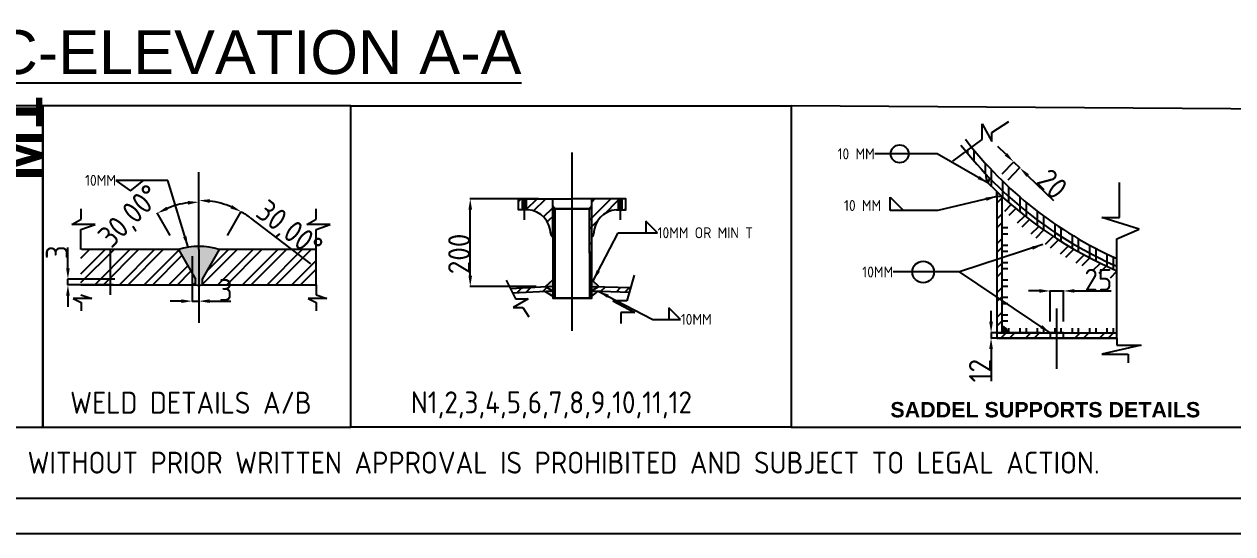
# Model space of a CAD drawing. Header units: inches. Extents: x 45640 to 67593, y 5 to 11258.
# Drawn here: x 57216 to 62724, y 5 to 2328 of the extents above; entities that cross this region are included whole.
import ezdxf

# ---------------------------------------------------------------- set-up
doc = ezdxf.new("R2010")
doc.units = ezdxf.units.IN
doc.header["$LTSCALE"] = 40
doc.header["$MEASUREMENT"] = 0
for name, pattern in [('ACAD_ISO02W100', [15, 12, -3]), ('ACAD_ISO03W100', [30, 12, -18]), ('CENTER', [50.8, 31.75, -6.35, 6.35, -6.35])]:
    doc.linetypes.add(name, pattern=pattern)
doc.styles.get("Standard").update_dxf_attribs({"font": 'isocp.shx', "height": 100, "bigfont": '@extfont2.shx'})
doc.dimstyles.new('ISO-25', dxfattribs={"dimtxt": 100, "dimasz": 50, "dimexe": 1.25, "dimexo": 75, "dimtad": 1, "dimdec": 0, "dimtxsty": 'Standard', "dimcen": 0, "dimclrd": 1, "dimclre": 1, "dimclrt": 1, "dimazin": 0, "dimtfac": 1, "dimtdec": 0, "dimtmove": 0, "dimatfit": 3, "dimfxl": 1, "dimtfillclr": 1, "dimarcsym": 0})
pattern_1 = [(90, (51940.62, 448.205), (-79.375, 7e-15), []), (90, (51912.56, 476.27), (-79.375, 7e-15), [])]
pattern_2 = [(45, (51940.62, 448.205), (-56.1266, 56.1266), []), (45, (51940.62, 487.89), (-56.1266, 56.1266), [])]

# ---------------------------------------------------------------- blocks, each defined once
blk = doc.blocks.new('*D664')
at = {"color": 1, "lineweight": -2, "ltscale": 1000, "transparency": 16777216}
for p, q in [((57414.9, 1215.6), (57414.9, 1311)), ((57628, 1165.6), (57413.6, 1165.6)), ((57414.9, 1140.6), (57414.9, 1165.6)), ((57622.4, 1140.6), (57413.6, 1140.6)), ((57414.9, 1090.6), (57414.9, 1040.6))]:
    blk.add_line(p, q, dxfattribs=at)
at = {"color": 1, "ltscale": 1000, "transparency": 16777216}
for points in [[(57406.6, 1215.6), (57423.2, 1215.6), (57414.9, 1165.6)], [(57406.6, 1090.6), (57423.2, 1090.6), (57414.9, 1140.6)]]:
    blk.add_solid(points, dxfattribs=at)
at = {"layer": 'Defpoints', "color": 0, "ltscale": 1000, "transparency": 16777216}
for p in [(57414.9, 1165.6), (57703, 1165.6), (57697.4, 1140.6)]:
    blk.add_point(p, dxfattribs=at)
at = {"color": 1, "ltscale": 1000, "transparency": 16777216, "insert": (57364.3, 1288.3), "char_height": 100, "attachment_point": 5, "rotation": 90}
blk.add_mtext('3', dxfattribs=at)
blk = doc.blocks.new('*D665')
at = {"color": 1, "lineweight": -2, "ltscale": 1000, "transparency": 16777216}
for p, q in [((57981.6, 1270.6), (57981.6, 1064.5)), ((58011.6, 1270.6), (58011.6, 1064.5)), ((57931.6, 1065.8), (57881.6, 1065.8)), ((57981.6, 1065.8), (58011.6, 1065.8)), ((58061.6, 1065.8), (58156.9, 1065.8))]:
    blk.add_line(p, q, dxfattribs=at)
at = {"color": 1, "ltscale": 1000, "transparency": 16777216}
for points in [[(57931.6, 1074.1), (57931.6, 1057.4), (57981.6, 1065.8)], [(58061.6, 1074.1), (58061.6, 1057.4), (58011.6, 1065.8)]]:
    blk.add_solid(points, dxfattribs=at)
at = {"layer": 'Defpoints', "color": 0, "ltscale": 1000, "transparency": 16777216}
for p in [(57981.6, 1345.6), (58011.6, 1345.6), (58011.6, 1065.8)]:
    blk.add_point(p, dxfattribs=at)
at = {"color": 1, "ltscale": 1000, "transparency": 16777216, "insert": (58134.3, 1116.4), "char_height": 100, "attachment_point": 5}
blk.add_mtext('3', dxfattribs=at)
blk = doc.blocks.new('*D771')
at = {"color": 1, "lineweight": -2, "ltscale": 1000, "transparency": 16777216}
for p, q in [((58142, 1365.5), (58205, 1474.6)), ((58246, 1445.8), (58520.9, 1235.3))]:
    blk.add_line(p, q, dxfattribs=at)
for start, end in [(67.4345, 82.5655), (52.5655, 60)]:
    blk.add_arc((58011.6, 1139.6), 385.6, start, end, dxfattribs=at)
at = {"color": 1, "ltscale": 1000, "transparency": 16777216}
for points in [[(58060.9, 1513.7), (58062, 1530.3), (58011.6, 1525.2)], [(58163.2, 1503.2), (58155.8, 1488.2), (58204.4, 1473.6)]]:
    blk.add_solid(points, dxfattribs=at)
at = {"layer": 'Defpoints', "color": 0, "ltscale": 1000, "transparency": 16777216}
for p in [(58011.6, 1653.7), (58078.5, 1519.4), (58011.6, 1300.6), (58104.5, 1300.6), (58026.6, 1165.6)]:
    blk.add_point(p, dxfattribs=at)
at = {"color": 1, "ltscale": 1000, "transparency": 16777216, "insert": (58418.8, 1386.7), "char_height": 100, "attachment_point": 5, "rotation": 322.5655}
blk.add_mtext('30,00°', dxfattribs=at)
blk = doc.blocks.new('*D772')
at = {"color": 1, "lineweight": -2, "ltscale": 1000, "transparency": 16777216}
blk.add_line((57881.1, 1365.5), (57822.1, 1467.8), dxfattribs=at)
blk.add_arc((58011.6, 1139.6), 377.7, 97.5911, 112.4089, dxfattribs=at)
at = {"color": 1, "ltscale": 1000, "transparency": 16777216}
for points in [[(57871.3, 1481.3), (57863.9, 1496.2), (57822.7, 1466.7)], [(57961.1, 1522.3), (57962.2, 1505.7), (58011.6, 1517.3)]]:
    blk.add_solid(points, dxfattribs=at)
at = {"layer": 'Defpoints', "color": 0, "ltscale": 1000, "transparency": 16777216}
for p in [(58011.6, 1653.7), (57946, 1511.5), (57918.6, 1300.6), (58011.6, 1300.6), (57996.6, 1165.6)]:
    blk.add_point(p, dxfattribs=at)
at = {"color": 1, "ltscale": 1000, "transparency": 16777216, "insert": (57702.2, 1446.5), "char_height": 100, "attachment_point": 5, "rotation": 45.2327}
blk.add_mtext('30,00°', dxfattribs=at)
blk = doc.blocks.new('*D773')
at = {"color": 1, "lineweight": -2, "ltscale": 0.25, "transparency": 16777216}
for p, q in [((61689.5, 1735.5), (61653.7, 1770.3)), ((61672.8, 1646.6), (61726.2, 1701.5)), ((61700.8, 1619.3), (61754.2, 1674.2)), ((61725.3, 1700.6), (61753.4, 1673.3)), ((61789.2, 1638.4), (61906.6, 1524.1))]:
    blk.add_line(p, q, dxfattribs=at)
at = {"color": 1, "ltscale": 0.25, "transparency": 16777216}
for points in [[(61695.3, 1741.4), (61683.7, 1729.5), (61725.3, 1700.6)], [(61795, 1644.4), (61783.4, 1632.5), (61753.4, 1673.3)]]:
    blk.add_solid(points, dxfattribs=at)
at = {"layer": 'Defpoints', "color": 0, "ltscale": 0.25, "transparency": 16777216}
for p in [(61753.4, 1673.3), (61620.5, 1592.9), (61648.5, 1565.6)]:
    blk.add_point(p, dxfattribs=at)
at = {"color": 1, "ltscale": 0.25, "transparency": 16777216, "insert": (61901.2, 1600.1), "char_height": 100, "attachment_point": 5, "rotation": 315.7765}
blk.add_mtext('20', dxfattribs=at)
blk = doc.blocks.new('*D663')
at = {"color": 1, "lineweight": -2, "ltscale": 0.25, "transparency": 16777216}
for p, q in [((61622.4, 971.7), (61622.4, 1021.7)), ((61847.4, 921.7), (61621.2, 921.7)), ((61787.7, 897.7), (61621.2, 897.7)), ((61622.4, 921.7), (61622.4, 897.7)), ((61622.4, 847.7), (61622.4, 700.4))]:
    blk.add_line(p, q, dxfattribs=at)
at = {"color": 1, "ltscale": 0.25, "transparency": 16777216}
for points in [[(61614.1, 971.7), (61630.8, 971.7), (61622.4, 921.7)], [(61614.1, 847.7), (61630.8, 847.7), (61622.4, 897.7)]]:
    blk.add_solid(points, dxfattribs=at)
at = {"layer": 'Defpoints', "color": 0, "ltscale": 0.25, "transparency": 16777216}
for p in [(61622.4, 897.7), (61862.7, 897.7), (61922.4, 921.7)]:
    blk.add_point(p, dxfattribs=at)
at = {"color": 1, "ltscale": 0.25, "transparency": 16777216, "insert": (61571.8, 749), "char_height": 100, "attachment_point": 5, "rotation": 90}
blk.add_mtext('12', dxfattribs=at)
blk = doc.blocks.new('*D769')
at = {"color": 1, "lineweight": -2, "ltscale": 0.25, "transparency": 16777216}
for p, q in [((59560.4, 1532.4), (59247.4, 1532.4)), ((59248.6, 1182.4), (59248.6, 1482.4)), ((59549.5, 1132.4), (59247.4, 1132.4))]:
    blk.add_line(p, q, dxfattribs=at)
at = {"color": 1, "ltscale": 0.25, "transparency": 16777216}
for points in [[(59240.3, 1482.4), (59257, 1482.4), (59248.6, 1532.4)], [(59240.3, 1182.4), (59257, 1182.4), (59248.6, 1132.4)]]:
    blk.add_solid(points, dxfattribs=at)
at = {"layer": 'Defpoints', "color": 0, "ltscale": 0.25, "transparency": 16777216}
for p in [(59248.6, 1532.4), (59635.4, 1532.4), (59624.5, 1132.4)]:
    blk.add_point(p, dxfattribs=at)
at = {"color": 1, "ltscale": 0.25, "transparency": 16777216, "insert": (59198, 1281.1), "char_height": 100, "attachment_point": 5, "rotation": 90}
blk.add_mtext('200', dxfattribs=at)
blk = doc.blocks.new('*D781')
at = {"color": 1, "lineweight": -2, "ltscale": 0.01, "transparency": 16777216}
for p, q in [((61842.4, 1112.3), (61792.4, 1112.3)), ((61892.4, 972.7), (61892.4, 1113.6)), ((61892.4, 1112.3), (61952.4, 1112.3)), ((61952.4, 972.7), (61952.4, 1113.6)), ((62002.4, 1112.3), (62170.4, 1112.3))]:
    blk.add_line(p, q, dxfattribs=at)
at = {"color": 1, "ltscale": 0.01, "transparency": 16777216}
for points in [[(61842.4, 1120.7), (61842.4, 1104), (61892.4, 1112.3)], [(62002.4, 1120.7), (62002.4, 1104), (61952.4, 1112.3)]]:
    blk.add_solid(points, dxfattribs=at)
at = {"layer": 'Defpoints', "color": 0, "ltscale": 0.01, "transparency": 16777216}
for p in [(61952.4, 1112.3), (61892.4, 897.7), (61952.4, 897.7)]:
    blk.add_point(p, dxfattribs=at)
at = {"color": 1, "ltscale": 0.01, "transparency": 16777216, "insert": (62111.4, 1163), "char_height": 100, "attachment_point": 5}
blk.add_mtext('25', dxfattribs=at)

msp = doc.modelspace()

# ---------------------------------------------------------------- hatches: boundary and pattern name
at = {"ltscale": 0.01}
h = msp.add_hatch(dxfattribs=at)
h.set_pattern_fill('STEEL', color=256, scale=25, angle=45, style=0)
h.set_pattern_definition(pattern_1)
h.paths.add_polyline_path([(61616.7, 1626), (61609.2, 1604.1, 0.007453), (61648.5, 1565.6), (61672.5, 1565.6), (61672.5, 1543.1, 0.085028), (62196.3, 1204.6), (62196.3, 1225, -0.09774)])
h.paths.add_polyline_path([(61534.2, 1767), (61508.5, 1747.9, 0.120409), (62196.3, 1225), (62196.3, 1259.9, -0.118241)])
h = msp.add_hatch(color=256, dxfattribs=at)
h.paths.add_polyline_path([(61672.5, 1540.5), (61648.5, 1565.6), (61648.5, 1542.3)])
h.paths.add_polyline_path([(61616.7, 1626, -0.003657), (61598.3, 1645.2, 0.185423), (61609.2, 1604.1)])
at = {"ltscale": 25}
h = msp.add_hatch(dxfattribs=at)
h.set_pattern_fill('STEEL', color=256, scale=25, style=0)
h.set_pattern_definition(pattern_2)
h.paths.add_polyline_path([(61648.5, 1565.6), (61648.5, 1513.3, 0.121967), (62196.3, 1162.4), (62196.3, 1204.6, -0.089512)])
at = {"ltscale": 0.2}
h = msp.add_hatch(dxfattribs=at)
h.set_pattern_fill('STEEL', color=256, scale=25, style=0)
h.set_pattern_definition([(45, (52314.9, 316.4), (-56.1266, 56.1266), []), (45, (52314.9, 356.085), (-56.1266, 56.1266), [])])
h.paths.add_polyline_path([(59468.3, 1482.4), (59486.3, 1482.4), (59486.3, 1532.4), (59468.3, 1532.4)])
h.paths.add_polyline_path([(59503.3, 1532.4), (59503.3, 1482.4), (59511.9, 1482.4, -0.381978), (59616.1, 1370.8), (59624.5, 1370.8), (59624.5, 1485.8), (59624.5, 1532.4)])
h.paths.add_polyline_path([(59958.4, 1532.4), (59940.4, 1532.4), (59940.4, 1482.4), (59958.4, 1482.4)])
h.paths.add_polyline_path([(59802.3, 1370.8), (59810.6, 1370.8, -0.381978), (59914.8, 1482.4), (59923.4, 1482.4), (59923.4, 1532.4), (59802.3, 1532.4)])
h.paths.add_polyline_path([(59791.5, 1079.3), (59802.3, 1079.3), (59802.3, 1485.8), (59791.3, 1485.8)])
h.paths.add_polyline_path([(59635.4, 1485.8), (59624.5, 1485.8), (59624.5, 1079.3), (59635.4, 1079.3)])
h.paths.add_polyline_path([(59624.5, 1111.2), (59593.9, 1130.7), (59432.3, 1121.6), (59441.8, 1102.1)])
h.paths.add_polyline_path([(59833.3, 1131.6), (59802.3, 1112.1), (59974.2, 1106.6), (59980.3, 1128.1)])
h = msp.add_hatch(color=256, dxfattribs=at)
h.paths.add_polyline_path([(59810.6, 1370.8), (59802.3, 1370.8), (59802.3, 1360.6, 0.39488)])
h.paths.add_polyline_path([(59624.5, 1360.6), (59624.5, 1370.8), (59616.1, 1370.8, 0.39488)])
h.paths.add_polyline_path([(59624.5, 1497), (59624.5, 1485.8), (59635.4, 1485.8, 0.287698)])
h.paths.add_polyline_path([(59791.3, 1485.8), (59802.3, 1485.8), (59802.3, 1497, 0.287698)])
at = {"ltscale": 0.25}
h = msp.add_hatch(dxfattribs=at)
h.set_pattern_fill('STEEL', color=256, scale=25, style=0)
h.set_pattern_definition(pattern_2)
h.paths.add_polyline_path([(61672.5, 921.7), (61672.5, 1540.5), (61648.5, 1542.3), (61648.5, 921.7)])
at = {"ltscale": 25}
h = msp.add_hatch(dxfattribs=at)
h.set_pattern_fill('STEEL', color=256, scale=25, angle=135, style=0)
h.set_pattern_definition([(180, (51940.62, 448.205), (-7e-15, -79.375), []), (180, (51912.56, 420.14), (-7e-15, -79.375), [])])
h.paths.add_polyline_path([(61698.3, 1435.5), (61672.5, 1435.5), (61672.5, 948.6, -0.358512), (61694.7, 931.5), (61694.7, 943.1), (61698.3, 943.1)])
at = {"ltscale": 1000}
h = msp.add_hatch(dxfattribs=at)
h.set_pattern_fill('STEEL', color=256, scale=25, style=0)
h.set_pattern_definition([(45, (52613.77, 330.56), (-56.1266, 56.1266), []), (45, (52613.77, 370.25), (-56.1266, 56.1266), [])])
h.paths.add_polyline_path([(58104.5, 1300.6), (58026.6, 1165.6), (58026.6, 1140.6), (58545.9, 1140.6), (58545.9, 1300.6)])
edge = h.paths.add_edge_path()
edge.add_line((57474.4, 1140.6), (57996.6, 1140.6))
edge.add_line((57996.6, 1140.6), (57996.6, 1165.6))
edge.add_line((57918.6, 1300.6), (57996.6, 1165.6))
edge.add_line((57918.6, 1300.6), (57477.2, 1300.6))
edge.add_line((57474.4, 1300.6), (57474.4, 1140.6))
h = msp.add_hatch(color=256, dxfattribs=at)
h.paths.add_polyline_path([(57996.6, 1165.6), (57996.6, 1140.6, 0.119238), (58011.6, 1137), (58011.6, 1300.6), (58011.6, 1315.6, 0.080177), (57918.6, 1300.6)])
h.paths.add_polyline_path([(58011.6, 1137, 0.119238), (58026.6, 1140.6), (58026.6, 1165.6), (58104.5, 1300.6, 0.080177), (58011.6, 1315.6), (58011.6, 1300.6)])
h = msp.add_hatch(color=256, dxfattribs=at)
h.paths.add_polyline_path([(59802.3, 1163.5), (59802.3, 1132.4), (59834.5, 1132.4)])
h.paths.add_polyline_path([(59624.5, 1163.5), (59591.3, 1132.4), (59624.5, 1132.4)])
at = {"ltscale": 0.25}
h = msp.add_hatch(color=256, dxfattribs=at)
h.paths.add_polyline_path([(59593.9, 1130.7), (59624.5, 1111.2), (59624.5, 1132.4)])
h.paths.add_polyline_path([(59624.5, 1111.2), (59590.3, 1109.5), (59624.5, 1088.6)])
h.paths.add_polyline_path([(59833.3, 1131.6), (59802.3, 1132.4), (59802.3, 1112.1)])
h.paths.add_polyline_path([(59831.9, 1111.1), (59802.3, 1112.1), (59802.3, 1088.6)])
at = {"ltscale": 0.01}
msp.add_hatch(color=256, dxfattribs=at).paths.add_polyline_path([(61672.5, 948.6), (61672.5, 921.7), (61694.7, 921.7, 0.492592)])
at = {"ltscale": 25}
h = msp.add_hatch(dxfattribs=at)
h.set_pattern_fill('STEEL', color=256, scale=25, angle=45, style=0)
h.set_pattern_definition(pattern_1)
h.paths.add_polyline_path([(61922.4, 943.1), (61694.7, 943.1), (61694.7, 931.5, -0.113956), (61694.7, 921.7), (61922.4, 921.7)])
h.paths.add_polyline_path([(62194.8, 943.1), (61922.4, 943.1), (61922.4, 921.7), (62194.8, 921.7)])
at = {"ltscale": 0.01}
h = msp.add_hatch(dxfattribs=at)
h.set_pattern_fill('STEEL', color=256, scale=25, style=0)
h.set_pattern_definition(pattern_2)
h.paths.add_polyline_path([(61892.4, 898.7), (61892.4, 921.7), (61648.5, 921.7), (61648.5, 898.7)])
h.paths.add_polyline_path([(62196.3, 898.7), (62196.3, 918.7), (62196.3, 921.7), (61952.4, 921.7), (61952.4, 898.7)])

# ---------------------------------------------------------------- linework, layer by layer
at = {"lineweight": -3, "ltscale": 0.25}
for p, q in [((61582.4, 1802.8), (61582.4, 1874.5)), ((61582.4, 1874.5), (61626, 1793.5)), ((61626, 1834), (61704, 1883.9)), ((61626, 1793.5), (61626, 1834)), ((61448.2, 1703.1), (61582.4, 1802.8)), ((62196.3, 918.7), (62196.3, 1204.6)), ((59624.5, 1132.4), (59432.3, 1121.6)), ((59624.5, 1111.2), (59441.8, 1102.1)), ((59590.3, 1109.5), (59624.5, 1088.6)), ((59591.3, 1132.4), (59624.5, 1111.2)), ((59802.3, 1132.4), (59980.3, 1128.1)), ((59834.5, 1132.4), (59802.3, 1112.1)), ((59802.3, 1112.1), (59974.2, 1106.6)), ((59802.3, 1088.6), (59831.9, 1111.1)), ((62196.3, 898.7), (62196.3, 918.7))]:
    msp.add_line(p, q, dxfattribs=at)
at = {"linetype": 'ACAD_ISO03W100', "lineweight": -3, "ltscale": 1000}
msp.add_line((59713.4, 930.2), (59713.4, 1743.8), dxfattribs=at)
at = {"linetype": 'CENTER', "lineweight": -3, "ltscale": 1000}
for p, q in [((58011.6, 1300.6), (58011.6, 1653.7)), ((58011.6, 1300.6), (58011.6, 966.9)), ((61922.4, 757.5), (61922.4, 1032.4))]:
    msp.add_line(p, q, dxfattribs=at)
at = {"lineweight": -3, "ltscale": 1000}
for p, q in [((57633.1, 1615.4), (57700.2, 1567.9)), ((57700.2, 1567.9), (57758.9, 1615.4)), ((61609.2, 1604.1), (61616.7, 1626)), ((61648.5, 1565.6), (61648.5, 898.7)), ((59624.5, 1370.8), (59624.5, 1532.4)), ((59802.3, 1132.4), (59802.3, 1532.4)), ((59802.3, 1370.8), (59802.3, 1532.4)), ((57432, 1415.3), (57475.6, 1440.1)), ((57475.6, 1440.1), (57475.6, 1486.8)), ((58503.5, 1415.3), (58547.1, 1440.1)), ((58547.1, 1440.1), (58547.1, 1486.8)), ((57539.4, 1415.3), (57432, 1415.3)), ((57474.4, 1391.9), (57539.4, 1415.3)), ((57474.4, 1300.6), (57474.4, 1391.9)), ((58610.9, 1415.3), (58503.5, 1415.3)), ((58545.9, 1391.9), (58610.9, 1415.3)), ((58545.9, 1300.6), (58545.9, 1391.9)), ((60101.7, 1377.5), (60048.6, 1430.5)), ((60048.6, 1430.5), (60048.6, 1377.5)), ((57918.6, 1300.6), (57477.2, 1300.6)), ((57607.4, 1300.6), (57607.4, 1140.6)), ((57918.6, 1300.6), (57996.6, 1165.6)), ((58104.5, 1300.6), (58026.6, 1165.6)), ((58545.9, 1300.6), (58104.5, 1300.6)), ((58545.9, 1140.6), (58545.9, 1300.6)), ((57996.6, 1140.6), (57996.6, 1165.6)), ((58026.6, 1165.6), (58026.6, 1140.6)), ((59412.9, 1161.7), (59454.6, 1075.6)), ((59624.5, 1163.5), (59591.3, 1132.4)), ((59802.3, 1163.5), (59834.5, 1132.4)), ((59996.4, 1184.2), (59963, 1067.4)), ((57474.4, 1140.6), (57996.6, 1140.6)), ((57607.4, 1140.6), (57607.4, 1094.8)), ((58026.6, 1140.6), (58545.9, 1140.6)), ((58545.9, 1140.6), (58545.9, 1094.8)), ((57523.9, 1077.7), (57438.2, 1077.7)), ((57438.2, 1077.7), (57475.6, 1059)), ((57474.4, 1094.8), (57523.9, 1077.7)), ((57475.6, 1059), (57475.6, 1021.7)), ((58595.3, 1077.7), (58509.7, 1077.7)), ((58509.7, 1077.7), (58547.1, 1059)), ((58545.9, 1094.8), (58595.3, 1077.7)), ((58547.1, 1059), (58547.1, 1021.7)), ((59513.1, 1075.6), (59443.5, 1036.6)), ((59454.6, 1075.6), (59513.1, 1075.6)), ((59963, 1067.4), (59898.9, 1067.4)), ((59898.9, 1067.4), (59999.1, 1014.6)), ((59443.5, 1036.6), (59488, 1036.6)), ((59488, 1036.6), (59515.9, 994.9)), ((59999.1, 1014.6), (59935.1, 1014.6)), ((59935.1, 1014.6), (59935.1, 964.5)), ((60207.4, 982.8), (60154.3, 1035.8)), ((60154.3, 1035.8), (60154.3, 982.8)), ((61648.5, 921.7), (62196.3, 921.7)), ((61648.5, 898.7), (62196.3, 898.7)), ((61648.5, 897.7), (62196.3, 897.7))]:
    msp.add_line(p, q, dxfattribs=at)
at = {"lineweight": -3, "ltscale": 0.01}
for p, q in [((62207.3, 1446.3), (62207.3, 1607.1)), ((61648.5, 1565.6), (61672.5, 1540.5)), ((61648.5, 1542.3), (61648.5, 1565.6)), ((61162.3, 1479.6), (61162.3, 1540.4)), ((61162.3, 1540.4), (61223.1, 1479.6)), ((61672.5, 1540.5), (61648.5, 1542.3)), ((62297, 1393.7), (62126.8, 1446.3)), ((62126.8, 1446.3), (62207.3, 1446.3)), ((62196.3, 1350.4), (62297, 1393.7)), ((62196.3, 1204.6), (62196.3, 1350.4)), ((62196.3, 897.7), (62196.3, 865)), ((62306.3, 865), (62126.8, 824.8)), ((62196.3, 865), (62306.3, 865)), ((62126.8, 824.8), (62247.5, 824.8)), ((62247.5, 824.8), (62247.5, 784.6))]:
    msp.add_line(p, q, dxfattribs=at)
at = {"linetype": 'ACAD_ISO02W100', "lineweight": -3, "ltscale": 0.2}
for p, q in [((59494.8, 1532.4), (59494.8, 1432.9)), ((59931.9, 1532.4), (59931.9, 1432.9))]:
    msp.add_line(p, q, dxfattribs=at)
at = {"lineweight": -3, "ltscale": 0.2}
for p, q in [((59624.5, 1370.8), (59616.1, 1370.8)), ((59802.3, 1370.8), (59810.6, 1370.8))]:
    msp.add_line(p, q, dxfattribs=at)
at = {"ltscale": 0.2}
for points in [[(67592.7, 5.2), (45639.7, 5.2), (45639.7, 11258.4), (67592.7, 11258.4)], [(59486.3, 1532.4), (59503.3, 1532.4), (59503.3, 1482.4), (59486.3, 1482.4)], [(59940.4, 1532.4), (59923.4, 1532.4), (59923.4, 1482.4), (59940.4, 1482.4)]]:
    msp.add_lwpolyline(points, close=True, dxfattribs=at)
at = {"lineweight": -3, "ltscale": 0.005}
msp.add_lwpolyline([(67442.9, 11082.7), (45828.1, 11082.7), (45828.1, 167.3), (67442.9, 167.3)], close=True, dxfattribs=at)
at = {"ltscale": 1000}
for points in [[(54883.7, 491.7), (57300.8, 491.7), (57300.8, 1956.6), (54883.7, 1956.6)], [(57300.8, 491.7), (58703.9, 491.7), (58703.9, 1956.6), (57300.8, 1956.6)], [(60710.7, 491.7), (58703.9, 491.7), (58703.9, 1956.6), (60710.7, 1956.6)], [(60710.7, 491.7), (62950, 491.7), (62938.4, 1941.4), (60710.7, 1956.6)], [(59635.4, 1485.8), (59791.3, 1485.8), (59791.5, 1079.3), (59635.4, 1079.3)], [(61952.4, 921.7), (61892.4, 921.7), (61892.4, 897.7), (61952.4, 897.7)]]:
    msp.add_lwpolyline(points, close=True, dxfattribs=at)
for points in [[(59511.9, 1482.4), (59468.3, 1482.4), (59468.3, 1532.4), (59713.4, 1532.4)], [(59914.8, 1482.4), (59958.4, 1482.4), (59958.4, 1532.4), (59713.4, 1532.4)]]:
    msp.add_lwpolyline(points, dxfattribs=at)
at = {"ltscale": 0.25}
for points in [[(61672.5, 1540.5), (61648.5, 1542.3), (61648.5, 921.7), (61672.5, 921.7)], [(59802.3, 1485.8), (59624.5, 1485.8), (59624.5, 1079.3), (59802.3, 1079.3)]]:
    msp.add_lwpolyline(points, close=True, dxfattribs=at)
at = {"ltscale": 0.01}
for centre, radius in [((61205.8, 1737.2), 40.5), ((61312.9, 1198.8), 49.2)]:
    msp.add_circle(centre, radius, dxfattribs=at)
at = {"ltscale": 1000}
for centre, radius, start, end in [((62922.4, 2893.9), 1820, 217.8369, 246.4869), ((62922.4, 2893.9), 1788, 217.574, 246.04), ((62922.7, 2902.7), 1847, 224.6751, 246.8432), ((59501.6, 1368.4), 114.5, 1.2398, 84.8628), ((59925.1, 1368.4), 114.5, 95.1372, 178.7602), ((58011.6, 1020.2), 295.4, 71.6641, 108.3359), ((58011.6, 1169.8), 32.8, 242.801, 297.199)]:
    msp.add_arc(centre, radius, start, end, dxfattribs=at)
at = {"ltscale": 0.01}
for centre, radius, start, end in [((61657.3, 1638.9), 59.3, 173.8967, 215.9152), ((61673.3, 926.6), 22, 346.9977, 91.8957)]:
    msp.add_arc(centre, radius, start, end, dxfattribs=at)
at = {"ltscale": 0.2}
for centre, radius, start, end in [((59621, 1482.6), 14.7, 12.3949, 76.5965), ((59805.7, 1482.6), 14.7, 103.4035, 167.6051), ((59625.8, 1370.2), 9.68, 176.0294, 262.2216), ((59800.9, 1370.2), 9.68, 277.7784, 3.9706)]:
    msp.add_arc(centre, radius, start, end, dxfattribs=at)

# ---------------------------------------------------------------- texts
at = {"lineweight": -3, "ltscale": 0.01}
for s, insert, char_height, width, attachment_point in [('{\\f@Arial Unicode MS|b0|i0|c0|p34;\\LXSEC-ELEVATION A-A}', (56516.9, 2300.7), 200, 3894.427, 1), ('10 MM', (61092.1, 1712.2), 50, 332.544, 9), ('10 MM', (61121.5, 1476.7), 50, 332.544, 9), ('10MM', (61176.2, 1173.8), 50, 160.381, 9)]:
    msp.add_mtext(s, dxfattribs=dict(at, insert=insert, char_height=char_height, width=width, attachment_point=attachment_point))
at = {"lineweight": -3, "ltscale": 1000, "insert": (57098.9, 1613), "char_height": 200, "width": 1224.895, "attachment_point": 1, "rotation": 90}
msp.add_mtext('{\\f@Arial Unicode MS|b1|i0|c0|p34;M1}', dxfattribs=at)
at = {"lineweight": -3, "ltscale": 1000}
for s, insert, char_height, width, attachment_point in [('10MM', (57633.8, 1591.6), 50, 160.381, 9), ('WELD DETAILS A/B', (57424.8, 652.9), 100, 1831.588, 1), ('N1,2,3,4,5,6,7,8,9,10,11,12', (58977.8, 654.5), 100, 1831.588, 1), ('\\pxqc;{\\f@Arial Unicode MS|b1|i0|c0|p34;SADDEL SUPPORTS DETAILS}', (60861.3, 606), 70, 2016.746, 1)]:
    msp.add_mtext(s, dxfattribs=dict(at, insert=insert, char_height=char_height, width=width, attachment_point=attachment_point))
at = {"lineweight": -3, "ltscale": 1000, "char_height": 50, "attachment_point": 1}
for s, insert in [('10MM OR MIN T', (60102.3, 1402.5)), ('10MM', (60208, 1007.8))]:
    msp.add_mtext(s, dxfattribs=dict(at, insert=insert))
at = {"color": 5, "lineweight": -3, "ltscale": 1000, "insert": (53455.8, 379.7), "char_height": 100, "width": 15213.716, "attachment_point": 1}
msp.add_mtext('{\\C256;PROPERTY OF PETROTEC. REPRODUCTION OR UNAUTHORIZED USE WITHOUT PRIOR WRITTEN APPROVAL IS PROHIBITED AND SUBJECT TO LEGAL ACTION.}', dxfattribs=at)

# ---------------------------------------------------------------- dimensions: what is measured, and where the dimension line sits
at = {"ltscale": 0.25}
dim = msp.add_aligned_dim(p1=(61620.5, 1592.9), p2=(61648.5, 1565.6), distance=150.3, dimstyle='ISO-25', override={"dimdec": 0, "dimlfac": 0.5}, dxfattribs=at)
dim.commit()
dim.dimension.update_dxf_attribs({"geometry": '*D773', "text_midpoint": (61901.2, 1600.1)})
at = {"ltscale": 1000}
dim = msp.add_angular_dim_2l(base=(57945.9761, 1511.5382), line1=((57918.6142, 1300.5937), (57996.5565, 1165.5937)), line2=((58011.5565, 1300.5937), (58011.5565, 1653.7017)), dimstyle='ISO-25', dxfattribs=at)
dim.commit()
dim.dimension.update_dxf_attribs({"geometry": '*D772', "text_midpoint": (57743.4264, 1405.5742), "dimtype": 162})
dim = msp.add_angular_dim_2l(base=(58078.5168, 1519.3637), line1=((58011.5565, 1300.5937), (58011.5565, 1653.7017)), line2=((58104.4988, 1300.5937), (58026.5565, 1165.5937)), dimstyle='ISO-25', dxfattribs=at)
dim.commit()
dim.dimension.update_dxf_attribs({"geometry": '*D771', "text_midpoint": (58418.7517, 1386.7249)})
at = {"ltscale": 0.25}
dim = msp.add_linear_dim(base=(59248.6, 1532.4), p1=(59624.5, 1132.4), p2=(59635.4, 1532.4), angle=90, dimstyle='ISO-25', override={"dimlfac": 0.5}, dxfattribs=at)
dim.commit()
dim.dimension.update_dxf_attribs({"geometry": '*D769', "text_midpoint": (59248.6, 1281.1), "dimtype": 160})
at = {"ltscale": 1000}
dim = msp.add_linear_dim(base=(57414.8923, 1165.5936672), p1=(57697.3613084, 1140.5936672), p2=(57702.9547364, 1165.5936672), angle=90, dimstyle='ISO-25', override={"dimlfac": 0.1}, dxfattribs=at)
dim.commit()
dim.dimension.update_dxf_attribs({"geometry": '*D664', "text_midpoint": (57364.2673, 1288.2897351)})
dim = msp.add_linear_dim(base=(58011.6, 1065.8), p1=(57981.6, 1345.6), p2=(58011.6, 1345.6), dimstyle='ISO-25', override={"dimlfac": 0.1}, dxfattribs=at)
dim.commit()
dim.dimension.update_dxf_attribs({"geometry": '*D665', "text_midpoint": (58134.3, 1116.4)})
at = {"ltscale": 0.01}
dim = msp.add_linear_dim(base=(61952.4, 1112.3), p1=(61892.4, 897.7), p2=(61952.4, 897.7), dimstyle='ISO-25', override={"dimdec": 0, "dimlfac": 0.42}, dxfattribs=at)
dim.commit()
dim.dimension.update_dxf_attribs({"geometry": '*D781', "text_midpoint": (62111.4, 1163)})
at = {"ltscale": 0.25}
dim = msp.add_linear_dim(base=(61622.4, 897.7), p1=(61922.4, 921.7), p2=(61862.7, 897.7), angle=90, dimstyle='ISO-25', override={"dimlfac": 0.5}, dxfattribs=at)
dim.commit()
dim.dimension.update_dxf_attribs({"geometry": '*D663', "text_midpoint": (61571.8, 749)})

# ---------------------------------------------------------------- leaders
at = {"ltscale": 0.01, "annotation_type": 0, "has_hookline": 1, "hookline_direction": 1}
for points in [[(61609.2, 1604.1), (61376.7, 1737.2), (61092.8, 1737.2)], [(61857.6, 1323.3), (61478.1, 1198.8), (61176.8, 1198.8)]]:
    msp.add_leader(points, dimstyle='ISO-25', override={"dimgap": 0.625, "dimtad": 0}, dxfattribs=at)
at = {"ltscale": 1000, "annotation_type": 0, "has_hookline": 1}
for points, hookline_direction in [([(57962.4, 1311.5), (57869.8, 1615.2), (57633.1, 1615.4)], 1), ([(59809.3, 1159.1), (59922.2, 1377.5), (60101.7, 1377.5)], 0)]:
    msp.add_leader(points, dimstyle='ISO-25', override={"dimgap": 0.625, "dimtad": 0}, dxfattribs=dict(at, hookline_direction=hookline_direction))
at = {"ltscale": 0.01}
for points in [[(61648.5, 1542.3), (61379.6, 1479.6), (61162.3, 1479.6)], [(61892.4, 921.7), (61478.1, 1198.8)]]:
    msp.add_leader(points, dimstyle='ISO-25', override={"dimgap": 0.625, "dimtad": 0}, dxfattribs=at)
at = {"ltscale": 0.25}
msp.add_leader([(59831.9, 1111.1), (60080.5, 982.8), (60207.4, 982.8)], dimstyle='ISO-25', override={"dimgap": 0.625, "dimtad": 0}, dxfattribs=at)

doc.saveas('drawing.dxf')
